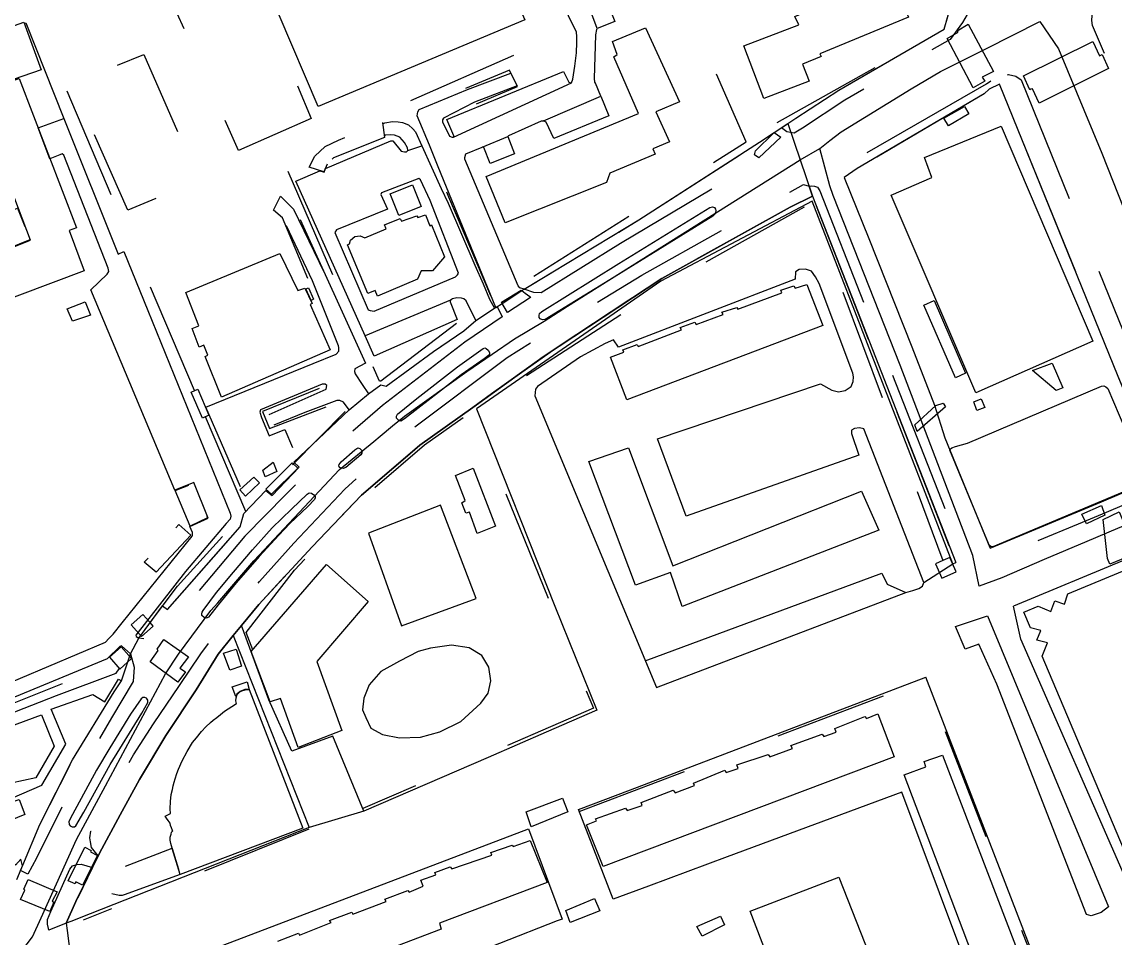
# Model space of a CAD drawing. Header units: millimetres. Extents: x 198785 to 203305, y 542885 to 545889.
# Drawn here: x 200370.9 to 200649.8, y 545470.4 to 545704.2 of the extents above; entities that cross this region are included whole.
import ezdxf

# ---------------------------------------------------------------- set-up
doc = ezdxf.new("R2010")
doc.units = ezdxf.units.MM
for name, pattern in [('FENCE_25K', [54.3, 28.7, -9.2, -16.4]), ('HIDDEN_BULD_25K', [28.8, 18.4, -10.4]), ('HIDDEN_IN_25K', [56.5, 36.5, -20])]:
    doc.linetypes.add(name, pattern=pattern)
for name, color, linetype in [('A0013114', 253, 'Continuous'), ('A0013118', 253, 'Continuous'), ('A0023214', 253, 'Continuous'), ('A0033324', 253, 'Continuous'), ('A0043325', 253, 'Continuous'), ('A0053326', 253, 'Continuous'), ('B0014111', 253, 'Continuous'), ('B0014115', 253, 'Continuous'), ('B0014116', 253, 'Continuous'), ('B0024120', 253, 'Continuous'), ('B0024127', 253, 'Continuous'), ('C0076117', 253, 'Continuous'), ('C0523121', 253, 'Continuous')]:
    doc.layers.add(name, color=color, linetype=linetype)

msp = doc.modelspace()

# ---------------------------------------------------------------- linework, layer by layer
at = {"layer": 'A0013114'}
for points in [[(200499.02, 545635.99), (200528.3, 545653.68), (200559.05, 545673.5), (200566.28, 545678.25), (200568.32, 545679.59), (200579.27, 545686.79), (200606.15, 545702.28), (200609.85, 545715.31), (200603.45, 545731.08), (200576.12, 545792)], [(200617.86, 545569.92), (200646.29, 545581.76), (200661.16, 545588.13), (200650.57, 545613.71), (200620.26, 545688.32), (200617.65, 545687.05), (200616.35, 545685.83), (200583.96, 545666.74), (200580.6, 545664.48), (200586.89, 545648.88), (200597.86, 545621.28), (200603.64, 545606.36), (200606.32, 545598.02), (200617.76, 545570.11), (200617.86, 545569.92)], [(200382.19, 545474.2), (200384.67, 545479.75), (200390.7, 545492.1), (200395.94, 545501.84), (200400.89, 545510.88), (200407.56, 545522.07), (200415.32, 545533.76), (200420.93, 545542.88), (200424.81, 545547.6), (200426.91, 545550.16), (200431.29, 545555.5), (200444.9, 545570.28), (200457.52, 545583.41), (200465.8, 545590.49), (200470.47, 545594.48), (200472.43, 545596.15), (200485.88, 545605.83), (200494.49, 545612), (200503.89, 545618.75), (200507.97, 545621.43), (200534.16, 545638.7), (200566.84, 545656.9), (200572.53, 545659.74), (200609.11, 545566.21)], [(200491.48, 545631.11), (200491.79, 545631.31)], [(200459.28, 545609.3), (200462.44, 545611.59), (200463.8, 545611.27), (200475.86, 545620.07), (200483.61, 545625.35), (200486.67, 545628)], [(200369.57, 545485.36), (200371.12, 545489.03), (200375.48, 545499.36), (200383.81, 545515.88), (200394.46, 545533.27), (200396.25, 545536.03), (200398.55, 545542.96), (200400.75, 545546.9), (200406.75, 545555.15), (200408.05, 545554.28), (200426.6, 545575.38), (200427.47, 545578.76), (200433.14, 545584.59), (200434.76, 545583.33), (200441.6, 545590.57), (200440.24, 545591.82), (200454.39, 545605.18)], [(200653.36, 545483.54), (200679.28, 545494.51), (200697.8, 545502.53), (200679.91, 545542.85), (200667.28, 545573.35), (200652.51, 545567.02), (200623.8, 545555.07)]]:
    msp.add_lwpolyline(points, dxfattribs=at)
at = {"layer": 'A0013118'}
for points in [[(200497.19, 545687.87), (200486.34, 545683.69), (200478.4, 545679.65), (200478.14, 545679.15), (200478.14, 545678.67), (200479.92, 545675.01), (200480.62, 545674.77), (200481.01, 545674.79), (200511.04, 545688.61), (200511.46, 545689.58), (200511.93, 545692.85), (200512.35, 545696.27), (200512.44, 545698.89), (200512.45, 545700.46), (200512.39, 545701.51), (200510.32, 545705.68), (200491.51, 545749.16), (200514.03, 545759.32), (200518.71, 545761.13), (200533.88, 545769.23), (200554, 545777.31)], [(200511.04, 545720.12), (200515.04, 545721.77), (200522.11, 545704.29), (200517.67, 545702.5)], [(200499.02, 545635.99), (200497.9, 545636.34), (200497.51, 545636.81), (200483.85, 545669.11), (200483.84, 545669.57), (200484.16, 545670.53), (200488.29, 545672.21), (200494.85, 545674.95), (200495.09, 545675.22), (200503.47, 545678.91), (200503.97, 545678.93), (200518.59, 545685.19), (200517.23, 545688.58), (200517.05, 545688.82), (200516.94, 545689.71), (200517.28, 545700.83), (200517.58, 545702.25), (200517.67, 545702.5), (200511.04, 545720.12)], [(200371.47, 545703.8), (200371.86, 545703.94), (200381.61, 545679.52)], [(200491.79, 545631.31), (200477.07, 545667.22), (200474.83, 545672.69), (200471.74, 545680.22), (200471.9, 545681.19), (200472.23, 545681.78), (200484.59, 545686.96), (200495.64, 545691.08)], [(200481.01, 545674.79), (200481.1, 545675.11), (200479.26, 545679.31), (200509.07, 545691.53), (200510.42, 545688.77), (200511.04, 545688.61)], [(200518.59, 545685.19), (200520.59, 545680.21), (200506.6, 545674.46), (200504.62, 545678.57), (200503.97, 545678.93)], [(200348.77, 545527.52), (200392.22, 545545.93), (200393.05, 545546.81), (200394.16, 545547.99), (200396.45, 545550.82), (200414.33, 545572.93), (200414.37, 545573.14), (200414.39, 545573.87), (200413.75, 545575.4), (200418.39, 545577.55), (200414.78, 545586.63), (200409.87, 545584.66), (200388.45, 545635.85), (200392.64, 545639.8), (200393.04, 545640.49), (200392.85, 545641.34), (200381.61, 545670.13), (200381.15, 545670.48), (200380.52, 545670.26), (200378.05, 545669.23), (200375.01, 545677.17), (200381.61, 545679.52), (200395.42, 545644.94), (200396.9, 545645.63), (200403.02, 545630.5), (200423.99, 545578.83), (200424.15, 545578.06), (200424.03, 545577.31), (200422.99, 545576.17), (200412.63, 545563.97), (200399.95, 545547.74), (200400, 545547.39), (200400.45, 545547.1), (200400.75, 545546.9)], [(200462.9, 545678.15), (200463.46, 545678.42), (200465.43, 545678.72), (200466.89, 545678.71), (200467.94, 545678.47), (200469.5, 545677.9), (200470.57, 545676.87), (200471.3, 545676.08), (200472.91, 545672.54)], [(200469.3, 545671.36), (200469.23, 545672.01), (200468.48, 545673.42), (200467.3, 545674.8), (200465.95, 545675.29), (200464.96, 545675.37), (200463.63, 545675.23), (200463.34, 545675.12)], [(200494.85, 545674.95), (200496.58, 545670.51), (200490.33, 545668.03), (200488.68, 545672.11), (200488.29, 545672.21)], [(200486.67, 545628), (200484.2, 545632.97), (200483.58, 545633.54), (200482.98, 545633.69), (200481.82, 545633.75), (200480.76, 545633.5), (200480.19, 545633.14), (200458.46, 545624.04), (200440.75, 545663.55), (200446.9, 545666.17), (200447.95, 545665.82), (200448.34, 545666.78), (200465.01, 545673.86), (200465.51, 545673.82), (200467.64, 545671.15), (200468.5, 545671.01), (200468.96, 545671.06), (200469.3, 545671.36), (200472.91, 545672.54), (200477.85, 545661.7), (200479.58, 545657.96), (200486.44, 545642.13), (200488.53, 545637.3), (200490.2, 545633.46), (200491.48, 545631.11)], [(200472.12, 545664.25), (200462.63, 545660.55), (200462.45, 545660.16), (200464.15, 545656.36), (200451.17, 545651.15), (200450.73, 545650.47), (200459.22, 545630.69), (200459.73, 545630.56), (200460.77, 545630.38), (200481.45, 545639.11), (200482.02, 545639.6), (200482.26, 545640.02), (200475.04, 545658.58), (200472.6, 545663.86), (200472.12, 545664.25)], [(200608.32, 545565.89), (200572.47, 545658.39), (200533.83, 545637.98), (200486.88, 545605.44)], [(200426.64, 545585.51), (200417.81, 545605.87), (200445.16, 545617.01), (200451.06, 545619.41), (200451.7, 545620.18), (200451.76, 545621.06), (200451.67, 545621.53), (200445.05, 545638.09), (200438.38, 545652.16)], [(200441.87, 545653.79), (200458.55, 545617.08), (200455.8, 545615.66), (200455.69, 545614.96), (200455.91, 545614.37), (200457.7, 545611.67), (200459.28, 545609.3)], [(200600.93, 545561.11), (200585.69, 545600.34), (200584.54, 545600.59), (200583.24, 545600.44), (200582.51, 545599.99), (200582.48, 545599.15), (200584.37, 545593.59), (200540.34, 545578.05), (200533.01, 545597.83), (200574.59, 545611.8), (200577.45, 545610.19), (200579.21, 545609.79), (200580.93, 545610.14), (200582.46, 545611.17), (200582.91, 545612.4), (200583.01, 545613.62), (200582.88, 545614.53), (200574.3, 545637.39), (200573.29, 545639.11), (200572.29, 545640.61), (200570.8, 545641.12), (200569.13, 545641.02), (200568.24, 545640.44), (200568.11, 545638.53), (200523.03, 545621.19), (200521.77, 545623.02), (200519.69, 545622.12), (200513.4, 545618.69), (200502.4, 545611.18), (200501.93, 545610.47), (200501.75, 545608.77)], [(200480.19, 545633.14), (200480.09, 545632.74), (200481.91, 545628.25), (200460.77, 545618.88), (200458.46, 545624.04)], [(200433.98, 545604), (200448.52, 545610.48), (200448.67, 545611.39), (200448.27, 545611.76), (200447.44, 545611.77), (200431.78, 545605.2), (200431.61, 545604.63), (200432, 545603.23), (200433.98, 545598.58), (200437.92, 545600.2), (200439.92, 545595.59)], [(200454.39, 545605.18), (200452.91, 545607.11), (200451.96, 545607.61), (200451.38, 545607.59), (200451.26, 545607.56), (200443.06, 545604.53), (200435.15, 545601.29)], [(200501.75, 545608.77), (200532.74, 545534.33), (200596.37, 545558.57), (200598.16, 545559.09), (200599.69, 545559.65), (200600.61, 545560.22), (200600.93, 545561.11), (200608.32, 545565.89), (200609.11, 545566.21)], [(200486.88, 545605.44), (200506.8, 545555.08), (200517.57, 545528.57), (200504.6, 545522.95), (200489.79, 545516.53), (200458.1, 545502.8), (200444.19, 545498.59), (200388.26, 545476.59), (200383.33, 545474.65), (200382.19, 545474.2)], [(200529.89, 545541.17), (200590.22, 545563.48), (200591.59, 545560.68), (200596.37, 545558.57)], [(200653.36, 545483.54), (200625.69, 545546.65), (200623.8, 545555.07)], [(200609.02, 545549.95), (200617.23, 545552.63)], [(200617.23, 545552.63), (200648.03, 545478.41), (200646.17, 545476.97), (200643.62, 545476.11), (200642.43, 545476.43), (200619.54, 545535.21), (200615.02, 545545.42), (200611.52, 545544.1), (200609.02, 545549.95)], [(200458.1, 545502.8), (200450.17, 545521.92), (200439.7, 545518.12), (200433.89, 545531.23), (200426.91, 545550.16)], [(200424.81, 545547.6), (200444.19, 545498.59)], [(200398.55, 545542.96), (200396.26, 545544.99), (200395.9, 545544.84), (200392.67, 545541.65), (200344.24, 545521.65)], [(200343.22, 545497.7), (200342.86, 545498.73), (200345.22, 545500.35), (200345.8, 545501.33), (200346, 545503.14), (200345.72, 545504.72), (200345.55, 545506.55), (200345.56, 545508.24), (200345.33, 545510.58), (200339.67, 545512.32), (200338.06, 545511.95), (200337.13, 545514.39), (200343.25, 545516.76), (200345.68, 545517.5), (200345.05, 545519.05), (200355.9, 545523.55), (200356.38, 545523.17), (200379.74, 545532.27), (200394.89, 545538.01), (200395.7, 545539.11)], [(200371.06, 545488.89), (200370.58, 545490.55), (200369.23, 545488.99), (200365.44, 545494.47), (200368.05, 545499.32), (200365.76, 545504.98), (200375.96, 545509.42), (200382.07, 545519.85), (200378.36, 545528.84), (200388.99, 545532.56), (200392.03, 545530.67), (200395.55, 545536.45), (200396.25, 545536.03)], [(200535.45, 545299.82), (200527.11, 545320.25), (200525.44, 545324.45), (200646.36, 545370.91), (200622.78, 545434.16), (200619.46, 545443.07), (200595.37, 545507.68), (200550.83, 545491.14), (200530.73, 545483.67), (200521.7, 545480.32), (200512.91, 545503.2), (200526.16, 545508.26), (200541.98, 545514.3), (200601.45, 545537)], [(200663.65, 545347.03), (200678.54, 545353.88), (200670.88, 545373.05), (200665.54, 545371.24), (200601.45, 545537)], [(200364.42, 545508.65), (200361.05, 545517.52), (200361.82, 545517.91), (200360.41, 545521.68), (200375.87, 545527.4), (200379.15, 545519.35), (200374.46, 545511.3), (200368.14, 545509.93), (200364.42, 545508.65)], [(200404.93, 545434.84), (200382.71, 545446.92), (200383.95, 545450.54), (200384.91, 545453.33), (200386.51, 545454.96), (200500.11, 545498.32), (200508.66, 545475.25), (200507.45, 545474.78), (200492.71, 545469.04), (200461.61, 545456.92), (200446.13, 545450.89), (200423.78, 545442.19), (200404.93, 545434.84)], [(200596.81, 545441.45), (200600.79, 545442.88), (200602.86, 545437.48), (200571.61, 545425.03), (200569.91, 545425.72), (200566.74, 545434.36), (200572.36, 545436.24), (200556.66, 545477.27), (200579.24, 545485.95), (200596.81, 545441.45)]]:
    msp.add_lwpolyline(points, dxfattribs=at)
at = {"layer": 'A0023214'}
for points in [[(200574.4, 545671.87), (200576.94, 545673.93), (200579.9, 545676.16), (200597.75, 545687.08), (200605.25, 545691.53), (200613.05, 545695.46), (200616.76, 545697.32), (200630.53, 545704.26)], [(200630.53, 545704.26), (200635.33, 545697.28), (200646.4, 545670.67), (200661.76, 545631.76), (200677.12, 545595.48), (200680.07, 545587.86)], [(200369.26, 545465.02), (200373.62, 545470.74), (200375.78, 545475.54), (200384.83, 545495.61), (200392.17, 545509.27), (200407.55, 545537.85), (200410.81, 545542.88), (200419.1, 545553.96), (200420.83, 545555.98), (200430.01, 545566.66), (200451.9, 545589.99), (200460.63, 545597.14), (200462.24, 545598.47), (200465.43, 545601.08), (200468.51, 545603.6), (200484.34, 545614.94), (200490.87, 545619.4), (200496.58, 545623.33), (200504.07, 545627.78), (200510.04, 545631.66), (200569.41, 545669), (200574.4, 545671.87)], [(200680.07, 545587.86), (200664.23, 545580.72), (200650.33, 545574.88), (200642.53, 545571.61), (200631.63, 545567.03), (200620.88, 545562.37), (200615.04, 545560.24), (200613.48, 545568.06), (200594.92, 545616.55), (200577.87, 545659.84), (200576.94, 545662.33), (200574.4, 545671.87)]]:
    msp.add_lwpolyline(points, dxfattribs=at)
at = {"layer": 'A0033324', "linetype": 'HIDDEN_IN_25K', "flags": 128}
for points in [[(200569.97, 545677.09), (200567.91, 545675.74), (200565.98, 545676.15), (200564.65, 545677.18), (200566.28, 545678.25), (200568.32, 545679.59), (200579.27, 545686.79), (200606.15, 545702.28), (200609.85, 545715.31), (200603.45, 545731.08), (200576.12, 545792), (200578.09, 545792.46), (200579.75, 545792.44), (200606.67, 545732.45), (200609.75, 545724.86), (200613.09, 545716.63), (200613.87, 545712.23), (200612.58, 545707.07), (200610.85, 545704.02), (200607.65, 545699.68), (200580.84, 545684.24), (200569.97, 545677.09)], [(200695.35, 545597.57), (200692.87, 545596.99), (200692.06, 545597.04), (200691.37, 545597.1), (200689.85, 545597.88), (200688.4, 545599.48), (200683.32, 545611.73), (200676.69, 545627.69), (200643.99, 545703.22), (200643.83, 545704.52), (200643.86, 545705.82), (200644.1, 545707.08), (200644.41, 545708.04), (200645.04, 545709.56), (200659.72, 545718.25), (200666.41, 545722.32), (200716.9, 545752.97), (200740.32, 545767.3), (200741.07, 545767.35), (200741.96, 545766.96), (200744.15, 545763.52), (200722.04, 545749.32), (200718.17, 545748.89), (200713.38, 545746.06), (200669.33, 545719.01), (200654.55, 545708.71), (200651.94, 545700.4), (200653.35, 545696.95), (200654.01, 545695.33), (200664.35, 545670.1), (200692.93, 545603.19), (200693.09, 545602.83), (200695.35, 545597.57)], [(200661.16, 545588.13), (200650.57, 545613.71), (200620.26, 545688.32), (200619.53, 545690.13), (200622.59, 545690.73), (200624.39, 545690.33), (200625.76, 545689.42), (200645.27, 545641.37), (200655.65, 545615.8), (200665.04, 545593.13), (200661.16, 545588.13)], [(200620.26, 545688.32), (200617.65, 545687.05), (200616.35, 545685.83), (200583.96, 545666.74), (200580.6, 545664.48), (200580.02, 545666.81), (200580.1, 545667.16), (200616.91, 545688.38), (200619.53, 545690.13), (200620.26, 545688.32)], [(200523.59, 545647.65), (200503.33, 545635.06), (200501.51, 545635.1), (200499.02, 545635.99), (200528.3, 545653.68), (200557.01, 545672.18), (200557.22, 545670.13), (200556.88, 545668.58), (200556.66, 545667.25), (200523.59, 545647.65)], [(200571.68, 545662.25), (200572.53, 545659.74), (200566.84, 545656.9), (200534.16, 545638.7), (200507.97, 545621.43), (200494.49, 545612), (200485.88, 545605.83), (200472.43, 545596.15), (200457.52, 545583.41), (200444.9, 545570.28), (200431.29, 545555.5), (200426.91, 545550.16), (200424.81, 545547.6), (200420.93, 545542.88), (200415.32, 545533.76), (200407.56, 545522.07), (200400.89, 545510.88), (200395.94, 545501.84), (200390.7, 545492.1), (200390.37, 545491.43), (200388.65, 545493.51), (200388.36, 545494.93), (200388.22, 545496.01), (200388.49, 545497.66), (200389.64, 545500.04), (200394.51, 545508.75), (200399.34, 545517.2), (200404.46, 545525.12), (200411.07, 545534.9), (200416.56, 545542.93), (200419.8, 545547.33), (200425.81, 545554.87), (200431.48, 545561.37), (200440.22, 545571.15), (200453.23, 545584.97), (200469.79, 545599.8), (200494.65, 545618.58), (200528.99, 545639.59), (200570.24, 545662.67), (200571.68, 545662.25)], [(200572.53, 545659.74), (200571.68, 545662.25), (200572.2, 545662.34), (200573.06, 545662.22), (200573.82, 545661.99), (200574.41, 545661.05), (200610.65, 545569.05), (200610.62, 545568.08), (200610.52, 545567.32), (200609.11, 545566.21), (200572.53, 545659.74)], [(200483.85, 545622.42), (200462.87, 545606.33), (200452.37, 545597.25), (200438.2, 545583.6), (200427.76, 545572.99), (200411.51, 545553.66), (200407.81, 545548.39), (200405.98, 545547.05), (200404.31, 545546.39), (200400.75, 545546.9), (200406.75, 545555.15), (200408.05, 545554.28), (200426.6, 545575.38), (200427.47, 545578.76), (200433.14, 545584.59), (200434.76, 545583.33), (200441.6, 545590.57), (200440.24, 545591.82), (200454.39, 545605.18), (200459.28, 545609.3), (200462.44, 545611.59), (200463.8, 545611.27), (200475.86, 545620.07), (200483.61, 545625.35), (200486.67, 545628), (200491.48, 545631.11), (200491.79, 545631.31), (200492.13, 545631.53), (200493.41, 545628.94), (200483.85, 545622.42)], [(200661.16, 545588.13), (200660.82, 545585.68), (200659.6, 545584.2), (200647.46, 545579), (200640.36, 545576.04), (200620.28, 545567.68), (200619.54, 545567.67), (200617.86, 545569.92), (200646.29, 545581.76), (200661.16, 545588.13)], [(200374.59, 545490.81), (200372.4, 545486.7), (200370.56, 545487.7), (200371.12, 545489.03), (200375.48, 545499.36), (200383.81, 545515.88), (200394.46, 545533.27), (200396.25, 545536.03), (200398.55, 545542.96), (200399.56, 545539.51), (200399.23, 545535.85), (200393.7, 545526.64), (200383.9, 545509.54), (200374.59, 545490.81)], [(200382.19, 545474.2), (200377.78, 545472.47), (200377.66, 545472.85), (200377.43, 545473.97), (200377.41, 545475.14), (200378.27, 545477.2), (200383.12, 545488.04), (200383.8, 545488.82), (200384.9, 545489.19), (200385.97, 545489.26), (200388.92, 545488.45), (200384.67, 545479.75), (200382.19, 545474.2)]]:
    msp.add_lwpolyline(points, dxfattribs=at)
at = {"layer": 'A0043325'}
for points in [[(200616.49, 545689.02), (200613.57, 545687.33), (200606.88, 545699.94), (200609.71, 545701.51), (200609.45, 545701.93), (200612.28, 545703.58), (200618.69, 545691.48), (200615.82, 545690.03), (200616.49, 545689.02)], [(200644.03, 545699.2), (200645.78, 545695.52), (200646.47, 545695.85), (200648.07, 545692.3), (200636.32, 545686.39), (200630.4, 545683.41), (200628.64, 545687.13), (200628.23, 545686.97), (200628, 545686.88), (200626.36, 545690.44), (200644.03, 545699.2)], [(200564.45, 545674.72), (200558.88, 545669.5), (200557.79, 545670.26), (200558.04, 545671.24), (200562.66, 545675.88), (200562.79, 545676), (200562.82, 545675.98), (200564.45, 545674.72)], [(200500.61, 545633.84), (200494.76, 545630.05), (200493.92, 545631.47), (200493.4, 545632.35), (200493.23, 545632.64), (200498.23, 545635.74), (200498.42, 545635.6), (200499.28, 545634.95), (200500.46, 545634.07), (200500.7, 545633.89), (200500.61, 545633.84)], [(200636.44, 545610.83), (200634.7, 545610.12), (200628.72, 545615.2), (200633.74, 545617.1), (200636.44, 545610.83)], [(200606.47, 545605.97), (200599.3, 545599.7), (200598.67, 545601.37), (200603.98, 545606.27), (200605.87, 545606.93), (200606.47, 545605.97)], [(200647.16, 545578.29), (200642.45, 545576.1), (200641.29, 545578.59), (200646.26, 545580.79), (200647.16, 545578.29)], [(200655.17, 545568.59), (200648.39, 545565.84), (200647.79, 545567.25), (200646.72, 545577.22), (200650.76, 545579.19), (200655.17, 545568.59)], [(200412.64, 545538.35), (200410.7, 545535.72), (200403.58, 545540.9), (200405.68, 545543.82), (200405.36, 545544.11), (200407.1, 545546.59), (200413.37, 545542.2), (200411.2, 545539.31), (200412.64, 545538.35)], [(200510.16, 545502.62), (200500.83, 545498.77), (200499.51, 545502.61), (200508.8, 545506.11), (200510.16, 545502.62)], [(200390.18, 545491.51), (200386.31, 545483.95), (200384.64, 545484.73), (200384.43, 545484.22), (200382.71, 545485.05), (200386.91, 545493.64), (200388.52, 545492.8), (200388.34, 545492.42), (200390.18, 545491.51)], [(200379.01, 545479.62), (200377.99, 545477.19), (200370.55, 545480.3), (200371.64, 545482.67), (200371.4, 545482.86), (200372.5, 545485.36), (200379.88, 545482.24), (200378.64, 545479.8), (200379.01, 545479.62)], [(200518.28, 545477.37), (200510.74, 545474.43), (200509.63, 545477.42), (200516.95, 545480.5), (200518.28, 545477.37)], [(200550.08, 545473.77), (200544.39, 545470.9), (200543.06, 545473.41), (200549.08, 545476.03), (200550.08, 545473.77)]]:
    msp.add_lwpolyline(points, dxfattribs=at)
at = {"layer": 'A0053326'}
for points in [[(200369.57, 545485.36), (200371.12, 545489.03), (200375.48, 545499.36), (200383.81, 545515.88), (200394.46, 545533.27), (200396.25, 545536.03), (200398.55, 545542.96), (200400.75, 545546.9), (200406.75, 545555.15), (200408.05, 545554.28), (200426.6, 545575.38), (200427.47, 545578.76), (200433.14, 545584.59), (200434.76, 545583.33), (200441.6, 545590.57), (200440.24, 545591.82), (200454.39, 545605.18), (200459.28, 545609.3), (200462.44, 545611.59), (200463.8, 545611.27), (200475.86, 545620.07), (200483.61, 545625.35), (200486.67, 545628), (200491.48, 545631.11), (200491.79, 545631.31), (200493.4, 545632.35), (200498.42, 545635.6), (200499.02, 545635.99), (200528.3, 545653.68), (200559.05, 545673.5), (200562.66, 545675.88), (200562.82, 545675.98), (200566.28, 545678.25), (200572.53, 545659.74), (200566.84, 545656.9), (200534.16, 545638.7), (200507.97, 545621.43), (200503.89, 545618.75), (200500.19, 545616.09), (200499.02, 545615.25), (200494.49, 545612)], [(200494.49, 545612), (200490.64, 545609.24), (200485.88, 545605.83), (200472.43, 545596.15), (200470.47, 545594.48), (200465.8, 545590.49), (200457.52, 545583.41), (200444.9, 545570.28), (200431.29, 545555.5), (200426.91, 545550.16), (200424.81, 545547.6), (200420.93, 545542.88), (200415.32, 545533.76), (200407.56, 545522.07), (200400.89, 545510.88), (200395.94, 545501.84), (200390.7, 545492.1), (200384.67, 545479.75), (200382.19, 545474.2), (200382.43, 545472.37), (200384.68, 545455.09), (200384.91, 545453.33), (200368.84, 545451.6)]]:
    msp.add_lwpolyline(points, dxfattribs=at)
at = {"layer": 'B0014111'}
for points in [[(200499.18, 545704.73), (200446.46, 545682.6), (200426.53, 545729.3), (200435.14, 545733.31), (200439.83, 545736.17), (200444.14, 545740.86), (200450.45, 545746.58), (200457.43, 545751.07), (200463.18, 545753.57), (200469.94, 545755.14), (200474.36, 545755.51), (200477.23, 545754.41), (200479.82, 545752.1), (200484.93, 545737.07), (200499.18, 545704.73)], [(200375.81, 545691.95), (200359.46, 545686.36), (200357.79, 545690.9), (200359.99, 545691.76), (200358.54, 545695.94), (200365.29, 545698.69), (200364.18, 545701.58), (200371.36, 545704.1), (200375.81, 545691.95)], [(200370.17, 545689.75), (200384.81, 545651.63), (200382.98, 545650.95), (200386.79, 545640.69), (200310.77, 545612.05), (200306.8, 545623.21), (200331.87, 545632.66), (200330.21, 545637.24), (200342.56, 545641.92), (200344.66, 545637.19), (200373.11, 545648.51), (200366.92, 545664.63), (200363.25, 545663.64), (200360.27, 545671.44), (200363.75, 545672.79), (200359.15, 545686.03), (200370.17, 545689.75)], [(200644.11, 545622.69), (200614.24, 545609.54), (200592.64, 545659.99), (200602.98, 545664.44), (200601.16, 545669.6), (200620.68, 545677.58), (200644.11, 545622.69)], [(200472.72, 545657.1), (200467.05, 545654.8), (200464.82, 545660.29), (200470.49, 545662.59), (200472.72, 545657.1)], [(200611.61, 545614.51), (200609, 545613.38), (200601, 545631.94), (200603.61, 545633.07), (200611.61, 545614.51)], [(200618.6, 545570.28), (200618.33, 545570.23), (200618.02, 545570.29), (200617.72, 545570.58), (200617.49, 545571.07), (200607.59, 545594.94), (200607.58, 545595.04), (200607.67, 545595.16), (200608.14, 545595.54), (200609.04, 545595.83), (200612.12, 545596.73), (200646.29, 545611.26), (200646.84, 545611.34), (200647.41, 545611.06), (200647.86, 545610.67), (200657.98, 545586.86), (200618.6, 545570.28)], [(200485.98, 545590.32), (200491.69, 545575.51), (200487.06, 545573.65), (200485.02, 545579.06), (200484.1, 545578.82), (200483.07, 545581.5), (200483.96, 545582.05), (200481.49, 545588.42), (200485.98, 545590.32)], [(200666.99, 545570.43), (200685.64, 545526.64), (200688.46, 545520.01), (200686.89, 545516.49), (200689.06, 545515.59), (200687.54, 545511.29), (200692.81, 545509.29), (200693.98, 545505.91), (200685.76, 545502.43), (200653.75, 545488.85), (200631.14, 545542.35), (200632.52, 545545.74), (200629.79, 545546.41), (200630.82, 545548.89), (200628.2, 545549.6), (200626.49, 545553.58), (200630.12, 545555.09), (200633.39, 545553.77), (200634.38, 545556.43), (200636.84, 545555.6), (200637.7, 545558.22), (200666.99, 545570.43)], [(200446.16, 545540.96), (200452.47, 545523.39), (200441.34, 545519.08), (200436.83, 545531.57), (200434.22, 545530.68), (200429.4, 545543.56), (200448.61, 545565.73), (200459.19, 545556.32), (200446.16, 545540.96)], [(200411.25, 545486.6), (200409.24, 545493.24), (200409.19, 545493.39), (200408.86, 545494.55), (200408.71, 545495.4), (200408.74, 545496.13), (200408.92, 545496.93), (200409.08, 545497.43), (200409.35, 545497.81), (200409.25, 545498.03), (200409.03, 545498.58), (200408.83, 545499.17), (200408.7, 545499.75), (200408.16, 545500.41), (200407.76, 545500.97), (200407.47, 545501.53), (200408.79, 545502.19), (200408.72, 545503.41), (200408.8, 545505.25), (200408.98, 545507.06), (200409.28, 545508.29), (200409.46, 545509.28), (200409.75, 545510.2), (200410, 545511.08), (200410.43, 545512.38), (200410.84, 545513.51), (200411.76, 545515.65), (200413.02, 545518.03), (200414.44, 545520.28), (200415.4, 545521.54), (200416.7, 545523.15), (200417.82, 545524.32), (200418.96, 545525.39), (200419.71, 545526), (200420.57, 545526.73), (200421.55, 545527.49), (200422.57, 545528.3), (200423.54, 545528.93), (200424.46, 545529.49), (200425.63, 545530.26), (200425.49, 545530.93), (200425.51, 545531.72), (200425.77, 545532.54), (200426.49, 545533.23), (200426.98, 545533.46), (200427.85, 545533.76), (200428.86, 545533.81), (200442.53, 545498.48), (200411.25, 545486.6)]]:
    msp.add_lwpolyline(points, dxfattribs=at)
at = {"layer": 'B0014115'}
for points in [[(200571.72, 545689.07), (200560.14, 545684.63), (200555.04, 545698.03), (200569.06, 545703.44), (200568.05, 545705.54), (200594.32, 545716.73), (200598.72, 545707.76), (200596.47, 545706.74), (200597.01, 545705.36), (200574.46, 545696), (200574.79, 545695.37), (200570.04, 545693.39), (200571.72, 545689.07)], [(200519.98, 545663.21), (200494.19, 545652.9), (200489.3, 545664.76), (200528.19, 545680.76), (200521.85, 545695.27), (200522.71, 545695.84), (200521.57, 545699.2), (200529.97, 545702.68), (200538.62, 545683.74), (200532.58, 545681.2), (200536.04, 545673.59), (200531.86, 545671.81), (200532.46, 545670.42), (200520.88, 545665.58), (200519.98, 545663.21)], [(200473.82, 545654.96), (200474.94, 545652.14), (200475.38, 545652.37), (200478.67, 545644.24), (200475.63, 545640.66), (200472.7, 545640.62), (200471.82, 545638.52), (200461.62, 545634.16), (200461.03, 545635.65), (200459.1, 545634.91), (200453.9, 545647.32), (200454.47, 545647.54), (200454.74, 545648.52), (200455.82, 545649.46), (200457.19, 545649.62), (200458.33, 545649.05), (200463.78, 545651.37), (200463.42, 545652.41), (200467.38, 545654.01), (200467.74, 545653.36), (200471.65, 545654.72), (200471.87, 545654.23), (200473.82, 545654.96)], [(200436.69, 545645.1), (200441.26, 545635.66), (200443.09, 545636.2), (200444.95, 545632.3), (200444.4, 545632.06), (200449.51, 545620.5), (200421.78, 545608.42), (200417.6, 545618.78), (200418.29, 545619.1), (200417.28, 545621.71), (200416.11, 545621.21), (200414.35, 545625.92), (200415.99, 545626.65), (200412.68, 545635.14), (200436.69, 545645.1)], [(200571.12, 545637.21), (200575.19, 545626.68), (200525.23, 545607.72), (200521.05, 545618.67), (200524.44, 545619.88), (200524.21, 545620.49), (200527.8, 545621.86), (200528.08, 545621.38), (200539.1, 545625.6), (200538.79, 545626.21), (200542.51, 545627.55), (200542.86, 545626.99), (200549.73, 545629.48), (200549.46, 545630.07), (200553.24, 545631.26), (200553.51, 545630.91), (200564.72, 545635.07), (200564.45, 545635.73), (200567.81, 545636.82), (200568.15, 545636.26), (200571.12, 545637.21)], [(200525.58, 545595.51), (200536.97, 545565.39), (200585.08, 545584.44), (200589.49, 545574.51), (200539.27, 545554.98), (200536.32, 545563.68), (200527.43, 545560.5), (200515.47, 545591.98), (200525.58, 545595.51)], [(200589.19, 545527.64), (200593.41, 545516.64), (200519.14, 545488.69), (200514.9, 545499.33), (200517.48, 545500.36), (200517.19, 545500.88), (200524.83, 545503.59), (200525.3, 545502.94), (200529.15, 545504.21), (200528.89, 545505.04), (200537.03, 545508.18), (200537.55, 545507.51), (200542.49, 545509.34), (200542.24, 545509.93), (200550.19, 545513.24), (200550.53, 545512.65), (200553.56, 545513.72), (200553.22, 545514.62), (200561.26, 545517.27), (200561.65, 545516.63), (200567.43, 545518.78), (200567.04, 545519.52), (200575.05, 545522.45), (200575.41, 545521.84), (200578.59, 545522.98), (200578.26, 545523.86), (200585.93, 545526.97), (200586.34, 545526.47), (200589.19, 545527.64)], [(200605.7, 545517.09), (200642.57, 545421.06), (200637.44, 545419.26), (200636.74, 545421.26), (200631.19, 545418.95), (200595.96, 545512.07), (200601.51, 545514.08), (200601.08, 545515.43), (200605.7, 545517.09)], [(200500.53, 545495.3), (200504.89, 545484.58), (200477.45, 545474.21), (200477.84, 545472.73), (200421.51, 545451.22)], [(200436.2, 545469.67), (200441.42, 545471.65), (200441.67, 545471.13), (200449.77, 545474.39), (200449.39, 545474.93), (200455.01, 545477.04), (200455.27, 545476.55), (200463.8, 545479.71), (200463.47, 545480.38), (200469.34, 545482.52), (200469.69, 545482.1), (200473.25, 545483.63), (200472.64, 545485.19), (200476.51, 545486.56), (200476.23, 545487.11), (200480.13, 545488.56), (200480.57, 545488.09), (200490.74, 545491.57), (200490.52, 545492.25), (200495.93, 545494.11), (200496.16, 545493.81), (200500.53, 545495.3)]]:
    msp.add_lwpolyline(points, dxfattribs=at)
at = {"layer": 'B0014116', "linetype": 'HIDDEN_BULD_25K', "flags": 128}
for points in [[(200448.73, 545667.9), (200447.92, 545665.89), (200444.17, 545667.12), (200445.61, 545669.94), (200448.28, 545672.37), (200451.65, 545674.01), (200462.83, 545678.61), (200463.4, 545674.7), (200450.33, 545669.49), (200448.73, 545667.9)], [(200372.93, 545648.58), (200357.43, 545642.4), (200354.19, 545650.62), (200369.76, 545656.62), (200372.93, 545648.58)], [(200445.28, 545633.39), (200444.7, 545633.13), (200443.34, 545636.06), (200443.99, 545636.29), (200445.28, 545633.39)], [(200388.42, 545629.38), (200383.75, 545627.79), (200382.43, 545630.92), (200386.99, 545632.71), (200388.42, 545629.38)], [(200418.56, 545603.82), (200416.93, 545603.06), (200414.08, 545609.72), (200415.77, 545610.49), (200418.56, 545603.82)], [(200616.51, 545605.78), (200614.48, 545605.05), (200613.74, 545607.21), (200615.57, 545607.99), (200616.51, 545605.78)], [(200435.94, 545589.43), (200432.98, 545588.14), (200432.33, 545589.82), (200435.02, 545591.8), (200435.94, 545589.43)], [(200431.49, 545586.58), (200427.93, 545583.19), (200426.46, 545584.77), (200430.02, 545587.99), (200431.49, 545586.58)], [(200418.26, 545577.6), (200413.83, 545575.55), (200410.01, 545584.61), (200414.72, 545586.5), (200418.26, 545577.6)], [(200413.98, 545573.22), (200405.14, 545563.74), (200402.1, 545566.32), (200410.88, 545575.9), (200413.98, 545573.22)], [(200426.92, 545539.8), (200423.96, 545538.76), (200422.35, 545543.13), (200425.54, 545544.16), (200426.92, 545539.8)], [(200425.73, 545532.68), (200425.42, 545532.06), (200424.51, 545534.51), (200428.32, 545535.83), (200428.82, 545533.87), (200427.77, 545533.82), (200426.49, 545533.37), (200426.18, 545533.11), (200425.73, 545532.68)], [(200371.59, 545501.98), (200367.85, 545500.4), (200366.24, 545504.42), (200370.16, 545505.8), (200371.59, 545501.98)], [(200411.25, 545486.6), (200396.99, 545481.41), (200396.43, 545481.29), (200395.71, 545481.25), (200393.48, 545481.79), (200394.44, 545488.85), (200396.52, 545488.62), (200396.94, 545488.64), (200409.19, 545493.39), (200409.24, 545493.24), (200411.25, 545486.6)]]:
    msp.add_lwpolyline(points, dxfattribs=at)
at = {"layer": 'B0024120', "linetype": 'FENCE_25K', "flags": 128}
for points in [[(200563.56, 545678.5), (200606.02, 545702.4), (200609.55, 545714.81), (200597.81, 545740.25), (200597.63, 545740.63), (200574.37, 545791.04), (200524.08, 545768.81)], [(200414.92, 545610.11), (200373.35, 545707.95), (200394.24, 545734.47), (200435.88, 545785.19)], [(200490.47, 545634.29), (200479.83, 545659.46), (200469.66, 545683.89), (200505.25, 545699.59), (200511.03, 545701.93), (200488.08, 545753.32)], [(200501.45, 545639.26), (200533.22, 545659.38), (200553.06, 545671.94), (200555.63, 545673.57), (200537.85, 545713.97), (200537.44, 545714.9), (200597.63, 545740.63), (200597.86, 545740.73)], [(200444.71, 545679.56), (200426.17, 545671.33), (200410.51, 545706.33), (200429.98, 545714.46), (200444.71, 545679.56)], [(200395.26, 545693.14), (200401.96, 545695.83), (200416.09, 545663.72), (200397.93, 545656.16), (200383.97, 545687.61), (200391.74, 545691.17)], [(200481.75, 545627.2), (200462.41, 545612.47), (200462.08, 545612.48), (200437.21, 545669.56)], [(200499.6, 545613.93), (200537.63, 545638.57), (200571.88, 545657.73), (200605.83, 545566.74)], [(200403.56, 545550.92), (200410.59, 545560.21), (200425.34, 545576.53), (200428.03, 545579.24), (200453.35, 545604.79)], [(200429.78, 545544), (200428.1, 545548.41), (200440.44, 545564.27), (200455.88, 545581.04), (200473.58, 545596.25), (200485.7, 545604.85), (200516.66, 545529.06), (200457.83, 545503.46)], [(200428.03, 545579.24), (200417.75, 545603.44)], [(200304.62, 545598.76), (200334.79, 545516.82), (200393.7, 545540.37)], [(200513.08, 545502.75), (200601.37, 545536.34), (200664.89, 545371.03)], [(200444.1, 545498.18), (200386.47, 545474.98)]]:
    msp.add_lwpolyline(points, dxfattribs=at)
at = {"layer": 'B0024127'}
for points in [[(200603.93, 545565.88), (200605.58, 545562.23), (200609.22, 545563.88), (200607.58, 545567.53), (200605.83, 545566.74), (200603.93, 545565.88)], [(200404.38, 545549.99), (200403.56, 545550.92), (200401.74, 545552.99), (200398.73, 545550.35), (200401.38, 545547.35), (200404.38, 545549.99)], [(200398.83, 545541.71), (200396.19, 545544.71), (200393.19, 545542.07), (200395.83, 545539.06), (200398.83, 545541.71)]]:
    msp.add_lwpolyline(points, dxfattribs=at)
at = {"layer": 'C0076117'}
for points in [[(200486.87, 545683.23), (200497.27, 545687.71), (200495.27, 545691.85), (200484.05, 545687.14)], [(200607.23, 545677.66), (200606.06, 545679.62), (200611.33, 545682.61), (200612.4, 545680.69), (200607.23, 545677.66)], [(200443.79, 545638.74), (200437.33, 545654.14), (200435.03, 545656.15), (200436.87, 545659.69), (200440.18, 545656.39), (200447.95, 545640.22)], [(200446.74, 545610.65), (200432.3, 545604.78), (200434.04, 545600.42), (200448.52, 545605.92)], [(200434.56, 545583.65), (200433.09, 545584.98), (200439.86, 545591.68), (200441.25, 545590.34), (200434.56, 545583.65)], [(200477.7, 545580.86), (200459.27, 545573.7), (200467.71, 545550.09), (200486.78, 545557.02), (200477.7, 545580.86)], [(200480.43, 545545.11), (200475.1, 545544.39), (200471.94, 545543.5), (200467.19, 545541.11), (200462.41, 545538.39), (200459.44, 545535.02), (200458.11, 545531.59), (200457.8, 545528.65), (200458.59, 545526.68), (200459.9, 545523.99), (200462.85, 545522.32), (200467.21, 545521.48), (200472.53, 545521.68), (200477.47, 545523.05), (200482.88, 545525.65), (200487.99, 545530.34), (200489.82, 545532.93), (200490.51, 545536.04), (200489.99, 545539.5), (200488.22, 545542.48), (200484.95, 545544.49), (200480.43, 545545.11)]]:
    msp.add_lwpolyline(points, dxfattribs=at)
at = {"layer": 'C0523121'}
for points in [[(200520.9, 545638.38), (200504.35, 545628.28), (200503.69, 545628.18), (200503.12, 545628.39), (200502.85, 545628.72), (200502.8, 545629.27), (200502.92, 545629.77), (200503.48, 545630.3), (200523.15, 545642.56), (200546.37, 545656.84), (200547.04, 545656.95), (200547.54, 545656.8), (200547.83, 545656.42), (200547.89, 545656.02), (200547.83, 545655.53), (200547.62, 545655.15), (200547.11, 545654.64), (200520.9, 545638.38)], [(200468.49, 545602.86), (200467.52, 545602.32), (200467.07, 545602.45), (200466.47, 545603.08), (200466.44, 545603.61), (200466.66, 545604.09), (200471.62, 545608.1), (200482, 545616.13), (200488.52, 545620.87), (200488.98, 545620.98), (200489.33, 545620.87), (200489.84, 545620.41), (200490.2, 545619.84), (200490.2, 545619.43), (200489.95, 545619.02), (200488.8, 545618.22), (200482.94, 545614.09), (200477.92, 545610.24), (200468.49, 545602.86)], [(200455.79, 545595.03), (200456.58, 545595.47), (200457.06, 545595.32), (200457.52, 545594.86), (200457.63, 545594.52), (200457.56, 545594.16), (200457.3, 545593.7), (200453.49, 545590.48), (200452.83, 545590.19), (200452.37, 545590.28), (200451.93, 545590.52), (200451.73, 545590.88), (200451.8, 545591.26), (200452.35, 545591.92), (200455.79, 545595.03)], [(200425.52, 545561.09), (200420.99, 545555.44), (200418.51, 545552.33), (200417.94, 545552.07), (200417.37, 545552.23), (200416.81, 545552.75), (200416.76, 545553.15), (200416.87, 545553.6), (200417.1, 545554.02), (200420.51, 545558.56), (200424.85, 545563.78), (200429.67, 545569.5), (200434.73, 545575.06), (200439.62, 545579.88), (200443.61, 545583.65), (200444.18, 545584.02), (200444.73, 545583.91), (200445.37, 545583.53), (200445.7, 545583.09), (200445.72, 545582.7), (200445.56, 545582.3), (200443.83, 545580.54), (200439.27, 545576.23), (200436.42, 545573.25), (200431.37, 545567.77), (200425.52, 545561.09)], [(200383.78, 545501.94), (200382.84, 545500.14), (200382.92, 545499.43), (200383.19, 545499.04), (200383.73, 545498.8), (200384.28, 545498.76), (200384.67, 545499.04), (200386.65, 545502.5), (200393.41, 545514.68), (200401.47, 545527.8), (200403.04, 545530.54), (200403, 545531.15), (200402.65, 545531.62), (200402.21, 545531.83), (200401.71, 545531.81), (200401.31, 545531.48), (200398.6, 545527.51), (200393.3, 545518.95), (200389.93, 545513.26), (200383.78, 545501.94)]]:
    msp.add_lwpolyline(points, dxfattribs=at)

doc.saveas('drawing.dxf')
